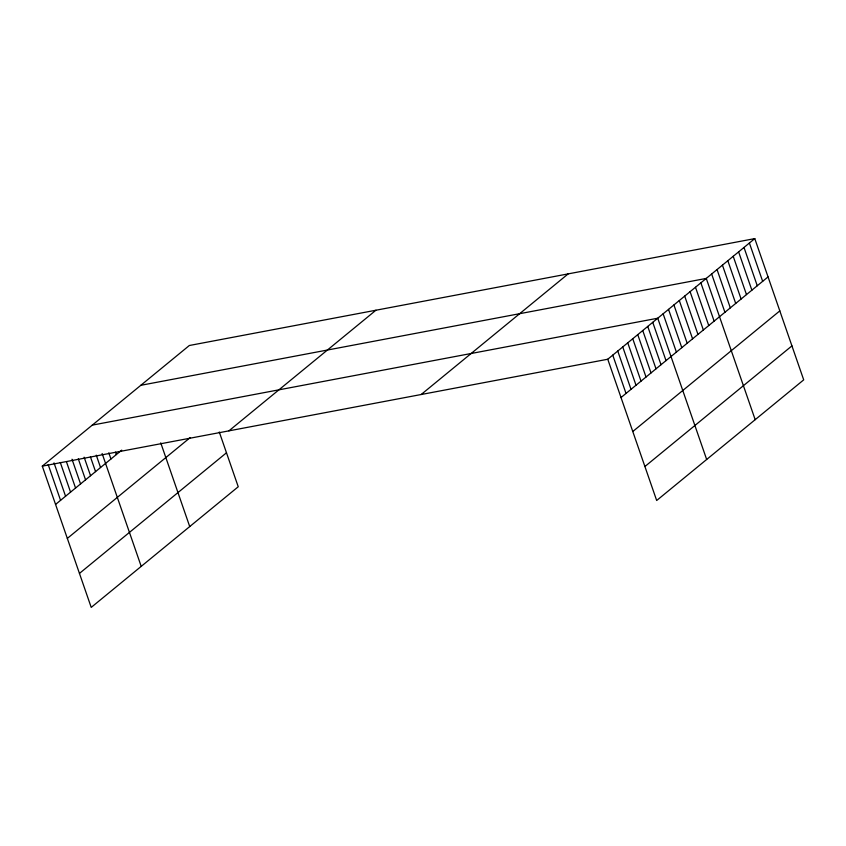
<?xml version="1.0" encoding="UTF-8"?>
<svg xmlns="http://www.w3.org/2000/svg" width="846" height="846" viewBox="0 0 846 846"><rect width="100%" height="100%" fill="white"/><g stroke="black" fill="none" stroke-linecap="round" stroke-linejoin="round"><path stroke-width="1.27" d="M219.283 431.999L238.244 486.757L91.22 607.396L42.3 466.135L189.324 345.506L754.78 238.604L803.7 379.865L656.676 500.494L607.756 359.243L754.78 238.604M55.561 504.438L121.729 450.146M67.331 538.405L190.096 437.678M228.906 430.857L375.931 310.228M79.45 573.419L226.474 452.79M421.16 394.511L568.184 273.882M621.017 397.535L768.052 276.906M632.787 431.513L779.811 310.884M644.906 466.516L791.93 345.887M140.806 385.311L706.262 278.419L755.182 419.669M92.288 425.115L657.744 318.223L706.664 459.484M42.3 466.135L607.756 359.243M749.397 243.035L762.658 281.327M744.004 247.455L757.265 285.758M738.611 251.875L751.872 290.178M733.218 256.296L746.479 294.598M727.835 260.727L741.096 299.019M722.442 265.147L735.703 303.45M717.048 269.567L730.31 307.87M711.655 273.998L724.916 312.29M700.879 282.839L714.14 321.142M695.486 287.259L708.747 325.562M690.093 291.69L703.354 329.982M684.7 296.111L697.961 334.403M679.306 300.531L692.578 338.834M673.924 304.951L687.185 343.254M668.53 309.382L681.791 347.674M663.137 313.803L676.398 352.105M652.752 322.326L666.014 360.629M647.75 326.429L661.012 364.721M642.749 330.532L656.01 368.824M637.757 334.635L651.018 372.927M632.755 338.728L646.016 377.03M627.753 342.831L641.014 381.134M622.751 346.934L636.012 385.237M617.76 351.037L631.021 389.34M612.758 355.14L626.019 393.432M160.74 442.86L189.726 526.572M115.479 452.102L116.336 454.577M108.806 452.822L110.942 458.997M102.133 453.53L141.208 566.376M96.275 455.169L100.547 467.521M90.416 456.798L95.556 471.624M84.135 457.189L90.554 475.727M78.287 458.818L85.552 479.819M72.005 459.219L80.56 483.923M66.57 462.085L75.558 488.026M60.288 462.476L70.556 492.129M54.007 462.878L65.565 496.232M48.159 464.507L60.563 500.335"/></g></svg>
